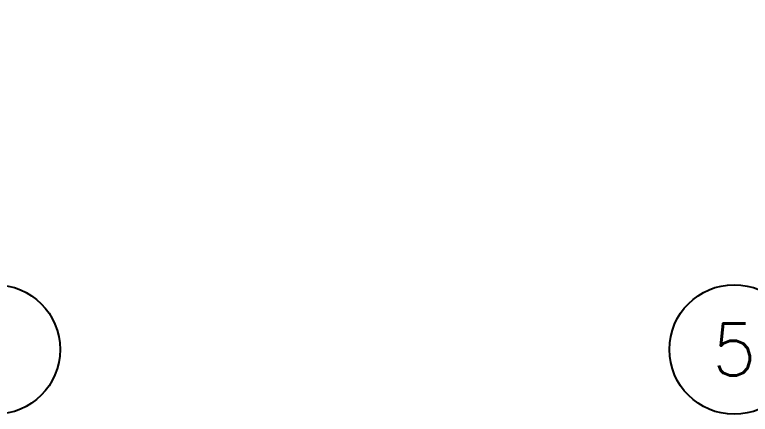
# Model space of a CAD drawing. Header units: millimetres. Extents: x 98 to 155, y -181 to 127.
# Drawn here: x 107.643 to 110.48, y 125.912 to 127.454 of the extents above; entities that cross this region are included whole.
import ezdxf
from ezdxf.enums import TextEntityAlignment as Align
from ezdxf.xclip import XClip

# ---------------------------------------------------------------- set-up
doc = ezdxf.new("R2010")
doc.units = ezdxf.units.MM
doc.header["$LTSCALE"] = 15
doc.header["$XCLIPFRAME"] = 2
doc.linetypes.add('ACAD_ISO07W100', pattern=[3, 0, -3])
doc.linetypes.add('PHANTOM', pattern=[63.5, 31.75, -6.35, 6.35, -6.35, 6.35, -6.35])
doc.layers.get('0').update_dxf_attribs({"color": 250})
for name, color, linetype in [('A-Adoquines', 250, 'Continuous'), ('A-EJES', 250, 'PHANTOM'), ('A-MURO BAJO', 250, 'Continuous')]:
    doc.layers.add(name, color=color, linetype=linetype)
doc.layers.add('A-MUROS', color=252, linetype='Continuous', lineweight=30)
doc.styles.add('R80', font='ARIALN.TTF', dxfattribs={"height": 2.03})
doc.styles.add('ROMANS', font='romans.shx', dxfattribs={"width": 0.8})

# ---------------------------------------------------------------- blocks, each defined once
blk = doc.blocks.new('A$C9f73720c')
at = {"layer": 'A-Adoquines', "elevation": 0}
blk.add_lwpolyline([(50.962, 131.2605), (47.7953, 130.5759, -0.524695), (40.2027, 123.5157), (37.6559, 124.0861), (36.609, 119.6386), (36.1894, 119.7366), (37.5845, 125.7929)], format="xyb", dxfattribs=at)
at = {"layer": 'A-MURO BAJO', "ltscale": 0.5}
blk.add_line((38.1545, 125.8181, 0), (40.5913, 125.2732, 0), dxfattribs=at)
at = {"style": 'R80'}
for height, rotation, p in [(0.09, 0.009, (39.554, 141.0046, 0)), (0.09, 0.009, (45.7984, 139.3226, 0)), (0.09, 0.009, (50.4634, 135.3578, 0)), (0.09, 0.009, (41.9784, 129.0436, 0)), (0.09, 0.009, (37.8409, 128.6089, 0)), (0.09, 0.009, (35.483, 116.3582, 0)), (0.09, 0.009, (63.0395, 116.3253, 0)), (0.09, 0.009, (38.5607, 113.6321, 0)), (0.09, 0.009, (45.1292, 84.3757, 0)), (0.09, 0.009, (43.9111, 83.9335, 0)), (0.09, 0.009, (43.1485, 83.401, 0)), (0.09, 0.009, (28.0067, 80.1071, 0)), (0.09, 0.009, (44.3753, 79.9046, 0)), (0.09, 0.009, (55.151, 79.2173, 0)), (0.09, 0.009, (38.2608, 76.0049)), (0.09, 0.009, (39.0036, 75.5558)), (0.09, 0.009, (27.5137, 75.2133, 0)), (0.09, 0.009, (27.5137, 75.2133, 0)), (0.09, 0.009, (39.8519, 75.1543)), (0.09, 0.009, (25.3599, 70.2709, 0)), (0.09, 0.009, (32.1646, 69.192, 0)), (0.09, 0.009, (32.1646, 69.192, 0)), (0.09, 0.009, (26.9947, 68.6392, 0)), (0.09, 0.009, (59.8504, 67.3859, 0)), (0.09, 0.009, (24.839, 65.5107, 0)), (0.09, 0.009, (24.839, 65.5107, 0)), (0.09, 0.009, (33.5008, 60.261, 0)), (0.09, 0.009, (33.5008, 60.261, 0)), (0.09, 347.3908, (17.1069, 59.2726, 0)), (0.09, 0.009, (26.4708, 59.2035, 0)), (0.09, 0.009, (26.4708, 59.2035, 0)), (0.09, 0.009, (23.1216, 58.7685, 0)), (0.09, 0.009, (23.1216, 58.7685, 0)), (0.09, 0.009, (27.6632, 55.3959, 0)), (0.09, 0.009, (27.6632, 55.3959, 0)), (0.09, 0.009, (22.2239, 54.9818, 0)), (0.09, 0.009, (22.2239, 54.9818, 0)), (0.09, 0.009, (65.7174, 53.5803, 0)), (0.09, 0.009, (38.377, 51.7166, 0)), (0.09, 0.009, (38.377, 51.7166, 0)), (0.09, 0.009, (21.0294, 51.3767, 0)), (0.09, 0.009, (21.0294, 51.3767, 0)), (0.09, 0.009, (29.4091, 50.8876, 0)), (0.09, 0.009, (29.4091, 50.8876, 0)), (0.09, 0.009, (22.5184, 48.0808, 0)), (0.09, 0.009, (22.5184, 48.0808, 0)), (0.09, 0.009, (32.8305, 47.9478, 0)), (0.09, 0.009, (38.6414, 47.9238, 0)), (0.09, 1.5576, (45.5013, 47.0033, 0)), (0.09, 1.5576, (45.5013, 47.0033, 0)), (0.09, 1.5576, (42.9613, 45.8781, 0)), (0.09, 0.009, (31.2252, 43.4352, 0)), (0.09, 0.009, (31.2252, 43.4352, 0)), (0.09, 0.009, (24.8291, 43.3056, 0)), (0.09, 0.009, (24.8291, 43.3056, 0)), (0.09, 0.009, (28.8684, 42.6092, 0)), (0.09, 0.009, (28.8684, 42.6092, 0)), (0.09, 0.009, (46.0815, 42.4048, 0)), (0.09, 0.009, (19.0307, 42.0559, 0)), (0.09, 0.009, (19.0307, 42.0559, 0)), (0.09, 0.009, (70.9067, 41.0329, 0)), (0.09, 0.009, (22.7765, 38.7407, 0)), (0.09, 0.009, (22.7765, 38.7407, 0)), (0.09, 0.009, (17.8952, 37.4624, 0)), (0.09, 0.009, (17.8952, 37.4624, 0)), (0.09, 0.009, (25.8226, 33.2142, 0)), (0.09, 0.009, (21.5027, 31.2754, 0)), (0.1403, 0.009, (43.0178, 29.8778, 0)), (0.09, 0.009, (24.3978, 29.2659, 0)), (0.09, 0.009, (49.7565, 29.0287, 0)), (0.09, 0.009, (16.51, 28.4123, 0)), (0.09, 0.009, (16.51, 28.4123, 0)), (0.09, 0.009, (40.7946, 24.893, 0)), (0.09, 0.009, (18.1268, 23.6374, 0)), (0.09, 0.009, (20.346, 20.3291, 0)), (0.09, 0.009, (38.3365, 19.4632, 0)), (0.09, 0.009, (18.2869, 15.9828, 0)), (0.09, 0.009, (36.6694, 12.5977, 0)), (0.09, 337.7998, (24.7536, 11.2334, 0)), (0.09, 0.009, (33.5928, 10.3508, 0)), (0.09, 337.7998, (21.6109, 10.1247, 0)), (0.09, 337.7998, (16.5605, 9.5998, 0)), (0.09, 337.7998, (29.9414, 8.9534, 0)), (0.09, 337.7998, (31.6402, 7.9561, 0)), (0.09, 337.7998, (26.736, 7.7966, 0)), (0.09, 337.7998, (32.0288, 7.0232, 0)), (0.09, 0.009, (23.3239, 5.5763, 0)), (0.09, 0.009, (16.5347, 5.5678, 0)), (0.09, 0.009, (34.4718, 3.6379, 0))]:
    blk.add_attdef('N.P.T.+0.00', text='', height=height, rotation=rotation, dxfattribs=at).set_placement(p, align=Align.MIDDLE_CENTER)
for p in [(49.9263, 138.2431, 0), (56.6904, 136.252, 0), (60.5336, 135.5237, 0), (42.6322, 135.1839), (58.3591, 133.6514, 0), (46.2516, 126.9171), (67.6439, 125.1529), (62.2762, 107.4327), (41.3341, 103.0918, 0), (58.4477, 100.4887, -0.2526), (35.1548, 97.8545, 0), (58.3053, 94.9071, 0), (31.2618, 93.9445, 0), (38.1161, 91.318), (54.6279, 88.218, 0), (17.9393, 86.8861, 0), (34.7444, 85.6148, 0), (54.6869, 83.8861, 0), (35.5048, 81.4636, 0), (34.6534, 76.9929, 0), (59.6668, 73.2509), (40.4113, 65.8421, 0), (43.5611, 65.2125, 0), (64.4681, 61.3857), (43.9111, 51.4927, 0), (32.9744, 51.0828, 0), (69.3242, 50.0814, 0), (48.0327, 50.0735, 0), (52.9599, 39.4701, 0), (74.4159, 35.7467, 0)]:
    blk.add_attdef('N.P.T.+0.00', text='', height=0.2109, dxfattribs=at).set_placement(p, align=Align.MIDDLE_CENTER)
blk = doc.blocks.new('Ejes_Torre C 1var')
at = {"layer": 'A-EJES', "linetype": 'Continuous'}
for centre in [(5.925, 16.9), (8.775, 16.9)]:
    blk.add_circle(centre, 0.25, dxfattribs=at)
at = {"layer": 'A-EJES', "linetype": 'Continuous', "style": 'ROMANS'}
blk.add_text('5', height=0.2, dxfattribs=at).set_placement((8.775, 16.9), align=Align.MIDDLE_CENTER)

msp = doc.modelspace()

# ---------------------------------------------------------------- block references
at = {"linetype": 'ACAD_ISO07W100', "ltscale": 5}
ref = msp.add_blockref('A$C9f73720c', (241.452, 114.8591), dxfattribs=dict(at, rotation=102.6156181418625))
XClip(ref).set_block_clipping_path([(22.1542253106, 140.4101169162), (10.3600901397, 87.7136669306), (29.6608346476, 83.3939150368), (41.4549698184, 136.0903650224)])

# ---------------------------------------------------------------- next in the draw order: block references
at = {"layer": 'A-MUROS'}
msp.add_blockref('Ejes_Torre C 1var', (101.6432, 109.2616), dxfattribs=at)

doc.saveas('drawing.dxf')
